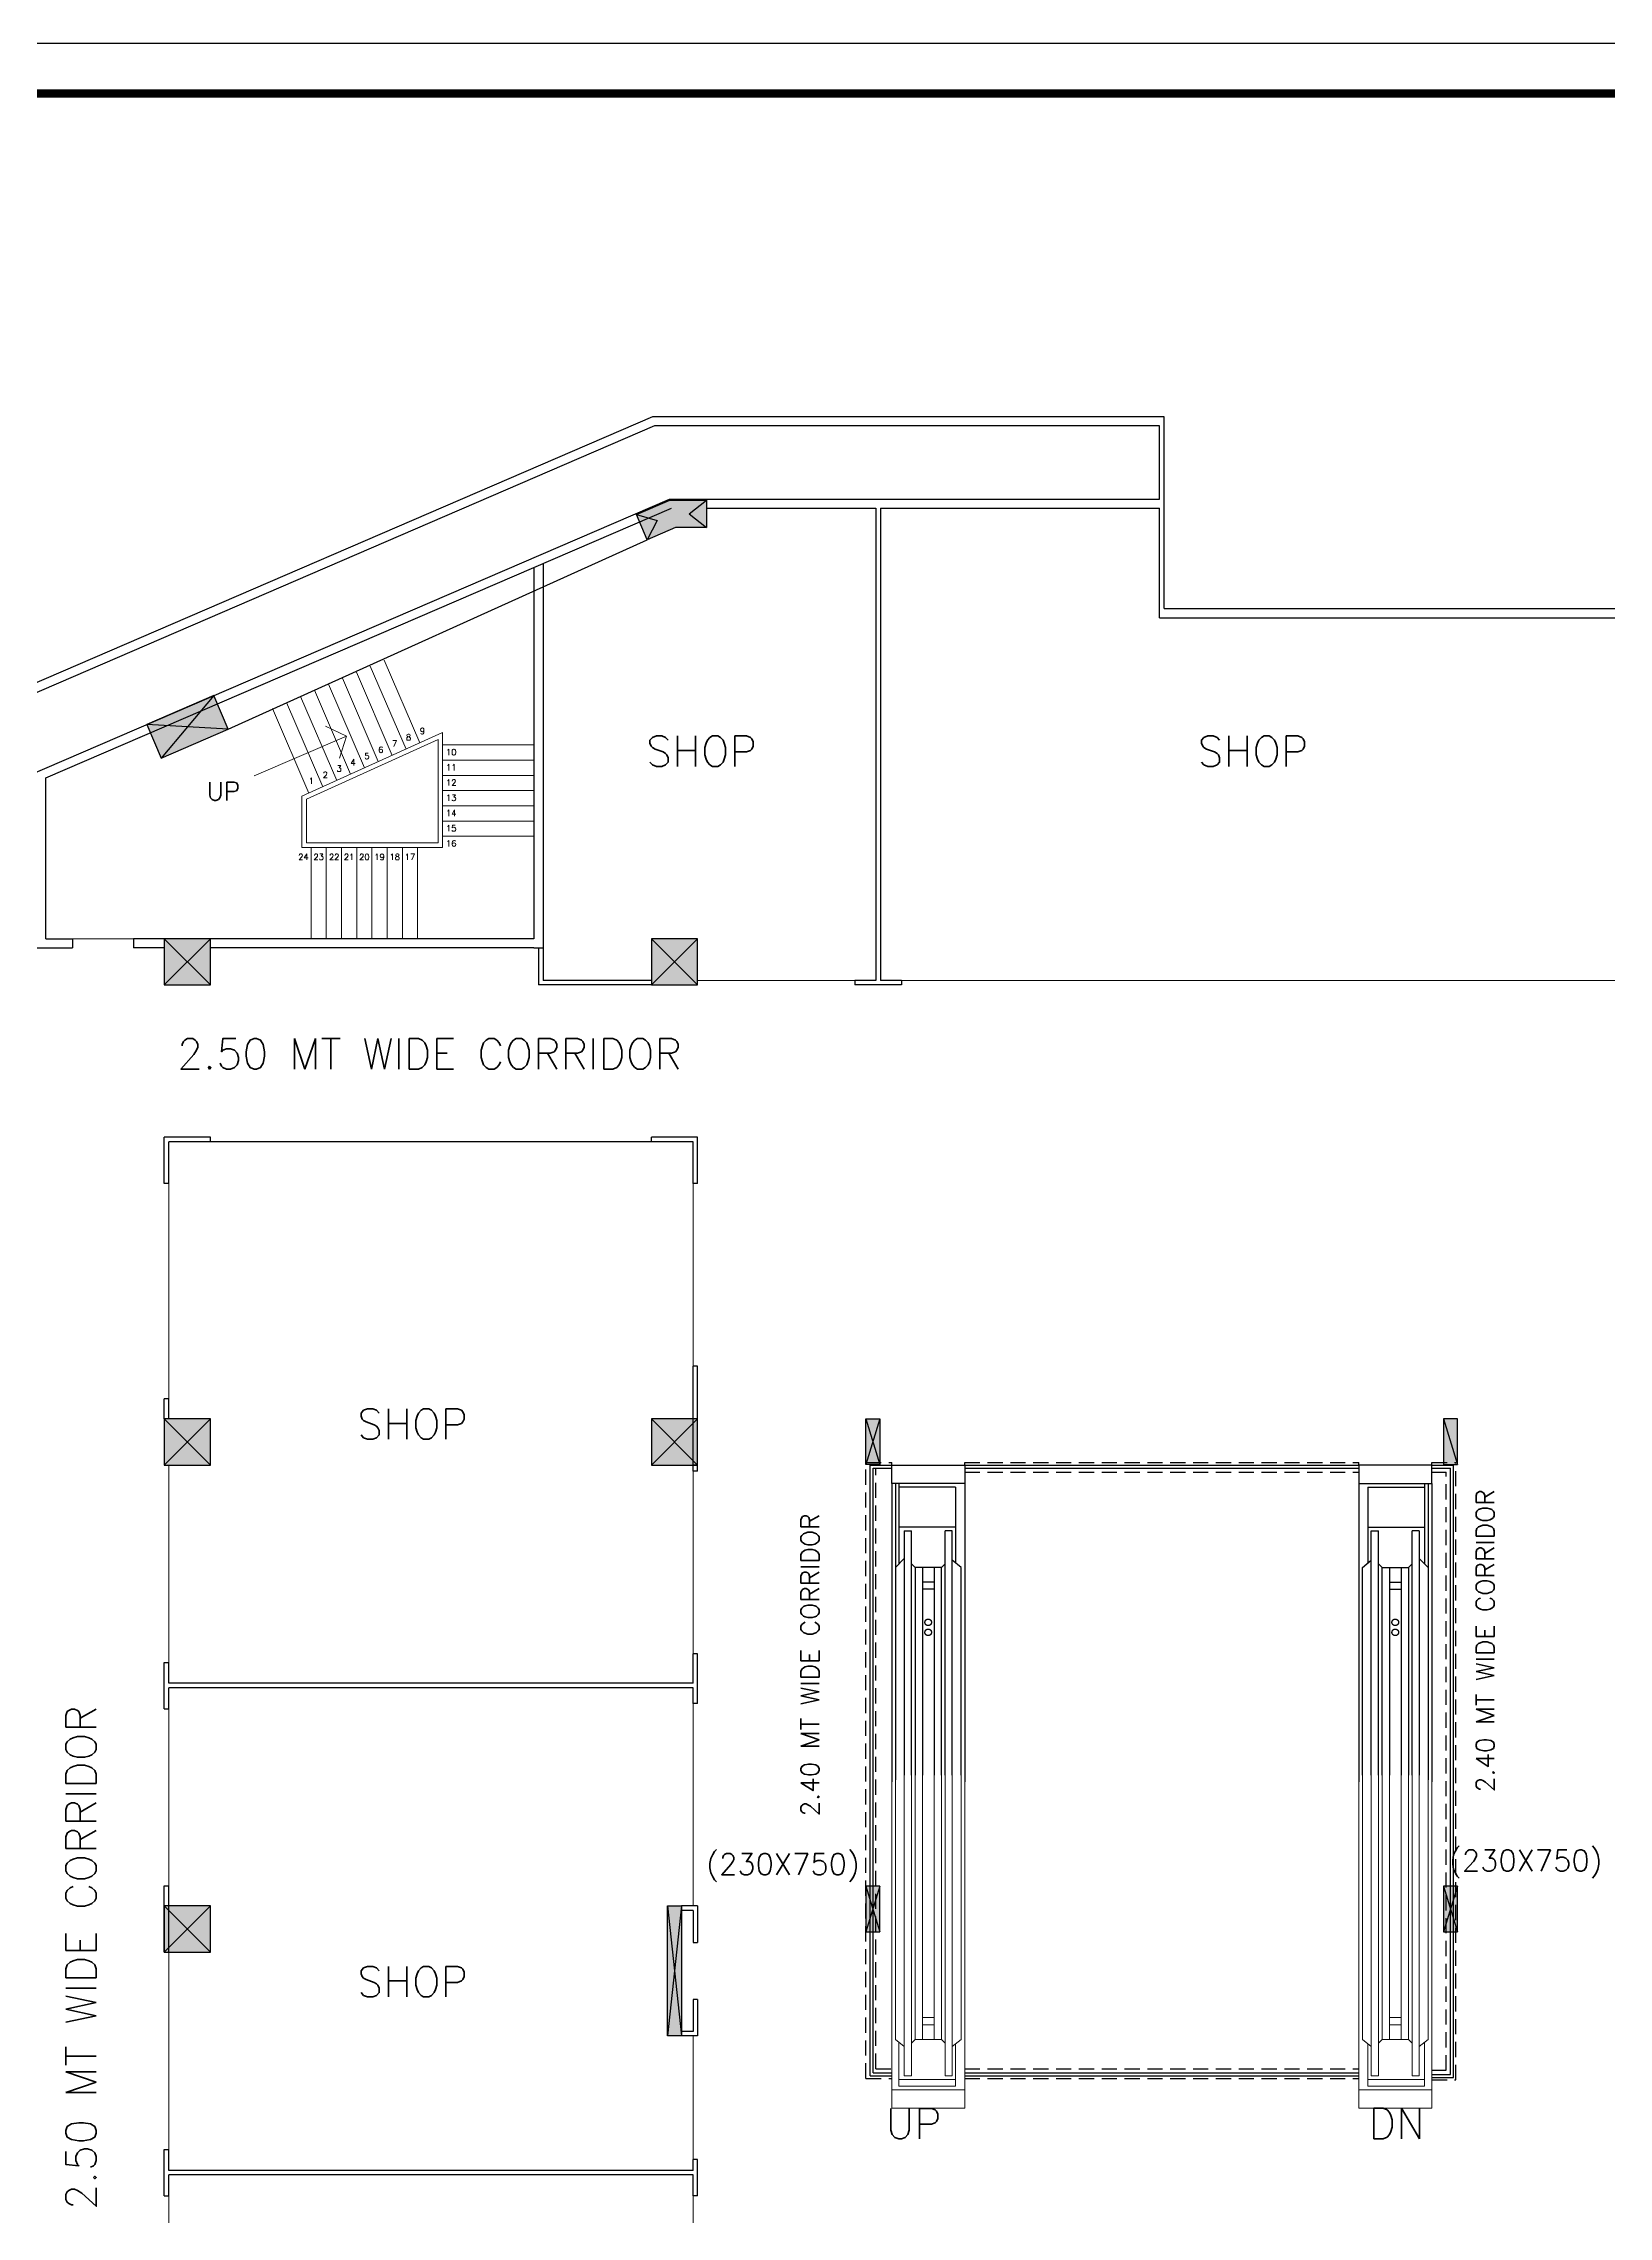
# Model space of a CAD drawing. Extents: x -14054 to 906348, y -36965 to 188562.
# Drawn here: x 340789 to 366494, y 104289 to 139976 of the extents above; entities that cross this region are included whole.
import ezdxf

# ---------------------------------------------------------------- set-up
doc = ezdxf.new("R2010")
doc.units = 0
doc.header["$LTSCALE"] = 1000
doc.header["$MEASUREMENT"] = 0
doc.linetypes.add('HIDDEN', pattern=[0.375, 0.25, -0.125])
for name, color, linetype in [('BOR', 5, 'CONTINUOUS'), ('COL', 5, 'CONTINUOUS'), ('DIM1', 4, 'CONTINUOUS'), ('DOOR', 6, 'CONTINUOUS'), ('RETWALL', 7, 'CONTINUOUS'), ('SOLID', 252, 'CONTINUOUS')]:
    doc.layers.add(name, color=color, linetype=linetype)
for name, color, linetype, lineweight in [('STAIR', 4, 'CONTINUOUS', 15), ('TEXT', 3, 'CONTINUOUS', 15), ('WALL', 2, 'CONTINUOUS', 30), ('WIN', 6, 'CONTINUOUS', 9)]:
    doc.layers.add(name, color=color, linetype=linetype, lineweight=lineweight)
doc.styles.add('ROMAN', font='ROMANS')

# ---------------------------------------------------------------- blocks, each defined once
blk = doc.blocks.new('*U46')
at = {"layer": 'SOLID'}
for points in [[(350527.42, 132240.09), (351075.84, 132475.94), (351678.61, 132475.38), (351678.19, 132025.38), (351168.3, 132025.85), (350703.77, 131826.07)], [(342721.92, 128241.35), (343823.87, 128716.43), (343586.33, 129267.41), (342484.38, 128792.33)], [(342773.13, 124514.38), (343533.13, 124514.38), (343533.13, 125274.38), (342773.13, 125274.38)], [(350773.13, 124514.38), (351533.13, 124514.38), (351533.13, 125274.38), (350773.13, 125274.38)], [(342773.13, 116629.38), (343533.13, 116629.38), (343533.13, 117389.38), (342773.13, 117389.38)], [(350773.13, 116629.38), (351533.13, 116629.38), (351533.13, 117389.38), (350773.13, 117389.38)], [(354526.13, 116639.38), (354296.13, 116639.38), (354296.13, 117389.38), (354526.13, 117389.38)], [(363785.13, 116639.38), (364015.13, 116639.38), (364015.13, 117389.38), (363785.13, 117389.38)], [(354296.13, 108964.79), (354526.13, 108964.79), (354526.13, 109714.79), (354296.13, 109714.79)], [(363785.13, 108964.79), (364015.13, 108964.79), (364015.13, 109714.79), (363785.13, 109714.79)], [(342773.13, 108629.38), (343533.13, 108629.38), (343533.13, 109389.38), (342773.13, 109389.38)], [(351268.13, 107254.79), (351038.13, 107254.79), (351038.13, 109389.79), (351268.13, 109389.79)]]:
    blk.add_hatch(color=256, dxfattribs=at).paths.add_polyline_path(points)
at = {"layer": 'BOR', "color": 4, "linetype": 'HIDDEN', "ltscale": 140}
for p, q in [((354720.13, 116329.38), (354720.13, 111536.74)), ((354780.13, 116329.38), (354780.13, 111536.74)), ((354840.13, 116328.54), (354840.13, 116194.29)), ((354840.13, 116269.38), (354840.13, 115009.38)), ((355770.13, 116269.38), (354840.13, 116269.38)), ((355770.13, 116269.38), (355770.13, 115020.94)), ((355920.13, 116329.38), (355920.13, 111536.74)), ((355920.13, 116329.38), (355920.13, 111536.74)), ((362391.13, 116329.38), (362391.13, 111536.74)), ((362391.13, 116329.38), (362391.13, 111536.74)), ((362541.13, 116269.38), (362541.13, 115020.94)), ((362541.13, 116269.38), (363471.13, 116269.38)), ((363471.13, 116328.54), (363471.13, 116194.29)), ((363471.13, 116269.38), (363471.13, 115009.38)), ((363531.13, 116329.38), (363531.13, 111536.74)), ((363591.13, 116329.38), (363591.13, 111536.74)), ((355770.13, 115609.38), (354840.13, 115609.38)), ((354926.53, 115549.38), (354926.53, 111536.74)), ((354926.53, 115549.38), (355044.13, 115549.38)), ((355044.13, 111536.74), (355044.13, 115549.38)), ((355596.13, 111536.74), (355596.13, 115549.38)), ((355713.73, 115549.38), (355596.13, 115549.38)), ((355713.73, 111536.74), (355713.73, 115549.38)), ((362541.13, 115609.38), (363471.13, 115609.38)), ((362597.53, 111536.74), (362597.53, 115549.38)), ((362597.53, 115549.38), (362715.13, 115549.38)), ((362715.13, 111536.74), (362715.13, 115549.38)), ((363267.13, 111536.74), (363267.13, 115549.38)), ((363384.73, 115549.38), (363267.13, 115549.38)), ((363384.73, 115549.38), (363384.73, 111536.74)), ((354780.13, 114949.38), (354926.53, 115095.78)), ((355104.13, 114949.38), (355044.13, 115009.38)), ((355104.13, 114949.38), (355104.13, 111536.74)), ((355536.13, 114949.38), (355104.13, 114949.38)), ((355224.13, 114949.38), (355224.13, 111536.74)), ((355416.13, 114949.38), (355416.13, 111536.74)), ((355536.13, 114949.38), (355596.13, 115009.38)), ((355536.13, 111536.74), (355536.13, 114949.38)), ((355860.13, 114949.38), (355713.73, 115065.78)), ((355860.13, 111536.74), (355860.13, 114949.38)), ((362451.13, 114949.38), (362597.53, 115065.78)), ((362451.13, 111536.74), (362451.13, 114949.38)), ((362775.13, 114949.38), (362715.13, 115009.38)), ((362775.13, 111536.74), (362775.13, 114949.38)), ((362775.13, 114949.38), (363207.13, 114949.38)), ((362895.13, 114949.38), (362895.13, 111536.74)), ((363087.13, 114949.38), (363087.13, 111536.74)), ((363207.13, 114949.38), (363267.13, 115009.38)), ((363207.13, 114949.38), (363207.13, 111536.74)), ((363531.13, 114949.38), (363384.73, 115095.78)), ((355416.13, 114709.38), (355224.13, 114709.38)), ((355416.13, 114589.38), (355224.13, 114589.38)), ((362895.13, 114709.38), (363087.13, 114709.38)), ((362895.13, 114589.38), (363087.13, 114589.38)), ((354720.13, 111536.74), (354720.13, 111430.49)), ((354780.13, 111536.74), (354780.13, 111461.38)), ((355920.13, 111536.74), (355920.13, 111430.49)), ((362391.13, 111536.74), (362391.13, 111430.49)), ((363531.13, 111536.74), (363531.13, 111461.38)), ((363591.13, 111536.74), (363591.13, 111430.49))]:
    blk.add_line(p, q, dxfattribs=at)
at = {"layer": 'BOR', "color": 2, "ltscale": 140}
blk.add_lwpolyline([(319469.15, 139976.49), (319469.15, 60441.6), (426857.32, 60441.6), (426857.32, 139976.49)], close=True, dxfattribs=at)
at = {"layer": 'BOR', "ltscale": 140, "const_width": 136.54}
blk.add_lwpolyline([(426038.07, 61260.85), (320288.41, 61260.85), (320288.41, 139157.23), (426038.07, 139157.23)], close=True, dxfattribs=at)
at = {"layer": 'BOR', "color": 4, "linetype": 'HIDDEN', "ltscale": 140}
for points in [[(355920.13, 116629.38), (355920.13, 116329.38), (354720.13, 116329.38), (354720.13, 116629.38)], [(362391.13, 116629.38), (362391.13, 116329.38), (363591.13, 116329.38), (363591.13, 116629.38)]]:
    blk.add_lwpolyline(points, close=True, dxfattribs=at)
for centre in [(355320.13, 114047.37), (355320.13, 113883.05), (362991.13, 114047.37), (362991.13, 113883.05)]:
    blk.add_circle(centre, 54, dxfattribs=at)
at = {"layer": 'COL', "color": 7}
for p, q in [((351396.13, 132250.38), (351678.61, 132475.38)), ((350527.42, 132240.09), (350869.13, 132142.38)), ((350869.13, 132142.38), (350703.77, 131826.07)), ((351396.13, 132250.38), (351678.19, 132025.38)), ((343586.33, 129267.41), (342721.92, 128241.35)), ((343823.87, 128716.43), (342484.38, 128792.33)), ((343533.13, 125274.38), (342773.13, 124514.38)), ((342773.13, 125274.38), (343533.13, 124514.38)), ((351533.13, 125274.38), (350773.13, 124514.38)), ((350773.13, 125274.38), (351533.13, 124514.38)), ((343533.13, 117389.38), (342773.13, 116629.38)), ((342773.13, 117389.38), (343533.13, 116629.38)), ((351533.13, 117389.38), (350773.13, 116629.38)), ((350773.13, 117389.38), (351533.13, 116629.38)), ((354296.13, 117389.38), (354526.13, 116639.38)), ((354526.13, 117389.38), (354296.13, 116639.38)), ((363785.13, 117389.38), (364015.13, 116639.38)), ((354526.13, 109714.79), (354296.13, 108964.79)), ((354296.13, 109714.79), (354526.13, 108964.79)), ((364015.13, 109714.79), (363785.13, 108964.79)), ((363785.13, 109714.79), (364015.13, 108964.79)), ((343533.13, 109389.38), (342773.13, 108629.38)), ((342773.13, 109389.38), (343533.13, 108629.38)), ((351268.13, 109389.79), (351038.13, 107254.79)), ((351038.13, 109389.79), (351268.13, 107254.79))]:
    blk.add_line(p, q, dxfattribs=at)
at = {"layer": 'COL'}
for points in [[(350527.42, 132240.09), (351075.84, 132475.94), (351678.61, 132475.38), (351678.19, 132025.38), (351168.3, 132025.85), (350703.77, 131826.07)], [(342721.92, 128241.35), (343823.87, 128716.43), (343586.33, 129267.41), (342484.38, 128792.33)], [(343533.13, 124514.38), (343533.13, 125274.38), (342773.13, 125274.38), (342773.13, 124514.38)], [(351533.13, 124514.38), (351533.13, 125274.38), (350773.13, 125274.38), (350773.13, 124514.38)], [(342773.13, 116629.38), (343533.13, 116629.38), (343533.13, 117389.38), (342773.13, 117389.38)], [(350773.13, 116629.38), (351533.13, 116629.38), (351533.13, 117389.38), (350773.13, 117389.38)], [(354526.13, 116639.38), (354296.13, 116639.38), (354296.13, 117389.38), (354526.13, 117389.38)], [(363785.13, 116639.38), (364015.13, 116639.38), (364015.13, 117389.38), (363785.13, 117389.38)], [(354296.13, 108964.79), (354526.13, 108964.79), (354526.13, 109714.79), (354296.13, 109714.79)], [(363785.13, 108964.79), (364015.13, 108964.79), (364015.13, 109714.79), (363785.13, 109714.79)], [(342773.13, 108629.38), (343533.13, 108629.38), (343533.13, 109389.38), (342773.13, 109389.38)], [(351268.13, 107254.79), (351038.13, 107254.79), (351038.13, 109389.79), (351268.13, 109389.79)]]:
    blk.add_lwpolyline(points, close=True, dxfattribs=at)
at = {"layer": 'DIM1', "linetype": 'HIDDEN'}
for p, q in [((354298.13, 106556.38), (354298.13, 116671.38)), ((354298.13, 116671.38), (354720.13, 116671.38)), ((354457.13, 106715.38), (354457.13, 116579.38)), ((354720.13, 116629.38), (354720.13, 116671.38)), ((355920.13, 116629.38), (355920.13, 116671.38)), ((355920.13, 116671.38), (362391.13, 116671.38)), ((355920.13, 116512.38), (362391.13, 116512.38)), ((362391.13, 116629.38), (362391.13, 116671.38)), ((363591.13, 116629.38), (363591.13, 116671.38)), ((363591.13, 116671.38), (363988.13, 116671.38)), ((363591.13, 116512.38), (363829.13, 116512.38)), ((363829.13, 106690.38), (363829.13, 116512.38)), ((363988.13, 106531.38), (363988.13, 116671.38)), ((354457.13, 106715.38), (354720.13, 106715.38)), ((355920.13, 106715.38), (362391.13, 106715.38)), ((354298.13, 106556.38), (354720.13, 106556.38)), ((355920.13, 106556.38), (362391.13, 106556.38)), ((363591.13, 106690.38), (363829.13, 106690.38)), ((363591.13, 106531.38), (363988.13, 106531.38))]:
    blk.add_line(p, q, dxfattribs=at)
at = {"layer": 'DOOR'}
blk.add_line((350773.13, 121938.99), (343533.13, 121938.99), dxfattribs=at)
at = {"layer": 'RETWALL', "color": 1, "linetype": 'Continuous'}
for p, q in [((354365.13, 106598.38), (354365.13, 116629.38)), ((354365.13, 116629.38), (354720.13, 116629.38)), ((354415.13, 106648.38), (354415.13, 116579.38)), ((354415.13, 116579.38), (354720.13, 116579.38)), ((355920.13, 116629.38), (362391.13, 116629.38)), ((355920.13, 116579.38), (362391.13, 116579.38)), ((363591.13, 116629.38), (363946.13, 116629.38)), ((363591.13, 116579.38), (363896.13, 116579.38)), ((363896.13, 106623.38), (363896.13, 116579.38)), ((363946.13, 106573.38), (363946.13, 116629.38)), ((354365.13, 106598.38), (354720.13, 106598.38)), ((354415.13, 106648.38), (354720.13, 106648.38)), ((355920.13, 106648.38), (362391.13, 106648.38)), ((355920.13, 106598.38), (362391.13, 106598.38)), ((363591.13, 106623.38), (363896.13, 106623.38)), ((363591.13, 106573.38), (363946.13, 106573.38))]:
    blk.add_line(p, q, dxfattribs=at)
at = {"layer": 'STAIR'}
for p, q in [((346288.52, 128181.9), (345698.03, 129551.54)), ((346516.36, 128284.88), (345927.6, 129650.53)), ((346744.21, 128387.86), (346157.17, 129749.51)), ((346972.05, 128490.85), (346386.74, 129848.49)), ((345604.98, 127872.94), (345009.32, 129254.6)), ((345832.83, 127975.93), (345238.89, 129353.58)), ((346060.67, 128078.91), (345468.46, 129452.56)), ((345149.29, 127666.98), (344551.9, 129052.63)), ((345377.14, 127769.96), (344779.75, 129155.62)), ((347343.72, 128455.58), (348843.72, 128455.58)), ((347343.72, 128205.58), (348843.72, 128205.58)), ((347343.72, 127955.58), (348843.72, 127955.58)), ((347343.72, 127705.58), (348843.72, 127705.58)), ((347343.72, 127455.58), (348843.72, 127455.58)), ((347343.72, 127205.58), (348843.72, 127205.58)), ((345183.13, 126774.38), (345183.13, 125274.38)), ((345433.13, 126774.38), (345433.13, 125274.38)), ((345683.13, 126774.38), (345683.13, 125274.38)), ((345933.13, 126774.38), (345933.13, 125274.38)), ((346183.13, 126774.38), (346183.13, 125274.38)), ((346433.13, 126774.38), (346433.13, 125274.38)), ((346683.13, 126774.38), (346683.13, 125274.38)), ((346933.13, 126774.38), (346933.13, 125274.38)), ((347343.72, 126955.58), (348843.72, 126955.58)), ((354720.13, 111430.49), (354720.13, 106369.38)), ((354780.13, 111461.38), (354780.13, 107198.38)), ((354926.53, 111536.74), (354926.53, 106598.38)), ((355044.13, 106598.38), (355044.13, 111597.28)), ((355104.13, 111628.17), (355104.13, 107198.38)), ((355224.13, 111689.95), (355224.13, 107198.38)), ((355416.13, 111536.74), (355416.13, 107198.38)), ((355536.13, 107198.38), (355536.13, 111536.74)), ((355596.13, 106598.38), (355596.13, 111536.74)), ((355713.73, 106598.38), (355713.73, 111536.74)), ((355860.13, 107198.38), (355860.13, 111536.74)), ((355920.13, 111430.49), (355920.13, 106369.38)), ((362391.13, 111430.49), (362391.13, 106369.38)), ((362451.13, 107198.38), (362451.13, 111536.74)), ((362597.53, 106598.38), (362597.53, 111536.74)), ((362715.13, 106598.38), (362715.13, 111536.74)), ((362775.13, 107198.38), (362775.13, 111536.74)), ((362895.13, 111536.74), (362895.13, 107198.38)), ((363087.13, 111689.95), (363087.13, 107198.38)), ((363207.13, 111628.17), (363207.13, 107198.38)), ((363267.13, 106598.38), (363267.13, 111597.28)), ((363384.73, 111536.74), (363384.73, 106598.38)), ((363531.13, 111461.38), (363531.13, 107198.38)), ((363591.13, 111430.49), (363591.13, 106369.38)), ((355416.13, 107558.38), (355224.13, 107558.38)), ((355416.13, 107438.38), (355224.13, 107438.38)), ((362895.13, 107558.38), (363087.13, 107558.38)), ((362895.13, 107438.38), (363087.13, 107438.38)), ((354780.13, 107198.38), (354926.53, 107081.98)), ((354840.13, 106429.38), (354840.13, 107150.68)), ((355104.13, 107198.38), (355044.13, 107138.38)), ((355536.13, 107198.38), (355104.13, 107198.38)), ((355536.13, 107198.38), (355596.13, 107138.38)), ((355860.13, 107198.38), (355713.73, 107081.98)), ((355770.13, 106429.38), (355770.13, 107126.82)), ((362451.13, 107198.38), (362597.53, 107081.98)), ((362541.13, 106429.38), (362541.13, 107126.82)), ((362775.13, 107198.38), (362715.13, 107138.38)), ((362775.13, 107198.38), (363207.13, 107198.38)), ((363207.13, 107198.38), (363267.13, 107138.38)), ((363531.13, 107198.38), (363384.73, 107081.98)), ((363471.13, 106429.38), (363471.13, 107150.68)), ((355770.13, 106538.38), (354840.13, 106538.38)), ((355770.13, 106429.38), (354840.13, 106429.38)), ((354926.53, 106598.38), (355044.13, 106598.38)), ((355713.73, 106598.38), (355596.13, 106598.38)), ((362541.13, 106538.38), (363471.13, 106538.38)), ((362541.13, 106429.38), (363471.13, 106429.38)), ((362597.53, 106598.38), (362715.13, 106598.38)), ((363384.73, 106598.38), (363267.13, 106598.38))]:
    blk.add_line(p, q, dxfattribs=at)
at = {"layer": 'STAIR', "linetype": 'Continuous'}
blk.add_line((345765.91, 128600.68), (344250.72, 127947.45), dxfattribs=at)
at = {"layer": 'STAIR', "color": 3}
for p, q in [((345033.13, 127616.9), (347343.72, 128661.26)), ((345108.13, 127568.49), (347268.72, 128545.06)), ((347268.72, 126849.38), (347268.72, 128545.06)), ((347343.72, 126774.38), (347343.72, 128661.26)), ((345033.13, 127616.9), (345033.13, 126774.38)), ((345108.13, 127568.49), (345108.13, 126849.38)), ((347343.72, 126774.38), (345033.13, 126774.38)), ((347268.72, 126849.38), (345108.13, 126849.38))]:
    blk.add_line(p, q, dxfattribs=at)
at = {"layer": 'STAIR', "linetype": 'Continuous'}
blk.add_lwpolyline([(345650.23, 128237.53), (345765.91, 128600.68), (345422.44, 128765.89)], dxfattribs=at)
at = {"layer": 'STAIR'}
for points in [[(355920.13, 106069.38), (355920.13, 106369.38), (354720.13, 106369.38), (354720.13, 106069.38)], [(362391.13, 106069.38), (362391.13, 106369.38), (363591.13, 106369.38), (363591.13, 106069.38)]]:
    blk.add_lwpolyline(points, close=True, dxfattribs=at)
at = {"layer": 'WALL'}
for p, q in [((350792.74, 133844.38), (322455.87, 121626.62)), ((359193.13, 133844.38), (350792.74, 133844.38)), ((359193.13, 130694.38), (359193.13, 133844.38)), ((350823.7, 133694.38), (322605.87, 121527.95)), ((359118.13, 133694.38), (350823.7, 133694.38)), ((359118.13, 132494.38), (359118.13, 133694.38)), ((354460.62, 132344.38), (354460.62, 124589.38)), ((354535.62, 132344.38), (354535.62, 124589.38)), ((359118.13, 130544.38), (359118.13, 132344.38)), ((343823.87, 128716.43), (350703.77, 131826.07)), ((348843.72, 131370.55), (348843.72, 125274.38)), ((348993.72, 131435.23), (348993.72, 124589.38)), ((359193.13, 130694.38), (367115.63, 130694.38)), ((359118.13, 130544.38), (367115.63, 130544.38)), ((340826.13, 125274.38), (340826.13, 127913.68)), ((340826.13, 125274.38), (341266.73, 125274.38)), ((341266.73, 125274.38), (341266.73, 125124.38)), ((342266.73, 125274.38), (342266.73, 125124.38)), ((340676.13, 125124.38), (341266.73, 125124.38)), ((348843.72, 125124.38), (348993.72, 125124.38)), ((348918.72, 125124.38), (348918.72, 124514.38)), ((350773.13, 124589.38), (348993.72, 124589.38)), ((354117.62, 124589.38), (354117.62, 124514.38)), ((354460.62, 124589.38), (354117.62, 124589.38)), ((354878.62, 124589.38), (354535.62, 124589.38)), ((354878.62, 124589.38), (354878.62, 124514.38)), ((350773.13, 124514.38), (348918.72, 124514.38)), ((354878.62, 124514.38), (354117.62, 124514.38)), ((342773.13, 121253.99), (342773.13, 122013.99)), ((343533.13, 122013.99), (342773.13, 122013.99)), ((342848.13, 121253.99), (342848.13, 121939.38)), ((343533.13, 121938.99), (342848.13, 121938.99)), ((343533.13, 121938.99), (343533.13, 122013.99)), ((351533.13, 122013.99), (350773.13, 122013.99)), ((350773.13, 121938.99), (350773.13, 122013.99)), ((351458.13, 121938.99), (350773.13, 121938.99)), ((351458.13, 121253.99), (351458.13, 121938.99)), ((351533.13, 121253.99), (351533.13, 122013.99)), ((342848.13, 121253.99), (342773.13, 121253.99)), ((351533.13, 121253.99), (351458.13, 121253.99)), ((351458.13, 116529.38), (351458.13, 118253.99)), ((351533.13, 118253.99), (351458.13, 118253.99)), ((351533.13, 116529.38), (351533.13, 118253.99)), ((342773.13, 117389.38), (342773.13, 117719.88)), ((342848.13, 117719.88), (342773.13, 117719.88)), ((342848.13, 117389.38), (342848.13, 117719.88)), ((342773.13, 116629.38), (342848.13, 116629.38)), ((351533.13, 116629.38), (351458.13, 116629.38)), ((351533.13, 116529.38), (351458.13, 116529.38)), ((351533.13, 113529.38), (351458.13, 113529.38)), ((351458.13, 113046.88), (351458.13, 113529.38)), ((351533.13, 112714.79), (351533.13, 113529.38)), ((342773.13, 113389.88), (342848.13, 113389.88)), ((342773.13, 112628.88), (342773.13, 113389.88)), ((342848.13, 113046.88), (342848.13, 113389.88)), ((351458.13, 113046.88), (342848.13, 113046.88)), ((342848.13, 112628.88), (342848.13, 112971.88)), ((351458.13, 112971.88), (342848.13, 112971.88)), ((351458.13, 112714.79), (351458.13, 112971.88)), ((342773.13, 112628.88), (342848.13, 112628.88)), ((351533.13, 112714.79), (351458.13, 112714.79)), ((342773.13, 109719.88), (342848.13, 109719.88)), ((342773.13, 108629.38), (342773.13, 109719.88)), ((342848.13, 108629.38), (342848.13, 109719.88)), ((351533.13, 109389.38), (351268.13, 109389.38)), ((351458.13, 109314.38), (351268.13, 109314.38)), ((351458.13, 109314.38), (351458.13, 108789.38)), ((351533.13, 109389.38), (351533.13, 108789.38)), ((342773.13, 108629.38), (342848.13, 108629.38)), ((351458.13, 108789.38), (351533.13, 108789.38)), ((351533.13, 107854.88), (351458.13, 107854.88)), ((351458.13, 107854.88), (351458.13, 107329.88)), ((351533.13, 107854.88), (351533.13, 107254.88)), ((351458.13, 107329.88), (351268.13, 107329.88)), ((351533.13, 107254.88), (351268.13, 107254.79)), ((342773.13, 105389.88), (342848.13, 105389.88)), ((342773.13, 104628.88), (342773.13, 105389.88)), ((342848.13, 105046.88), (342848.13, 105389.88)), ((351458.13, 105046.88), (342848.13, 105046.88)), ((342848.13, 104628.88), (342848.13, 104971.88)), ((351458.13, 104971.88), (342848.13, 104971.88)), ((351533.13, 105226.38), (351458.13, 105226.38)), ((351458.13, 105046.88), (351458.13, 105226.38)), ((351458.13, 104628.88), (351458.13, 104971.88)), ((351533.13, 104628.88), (351533.13, 105226.38)), ((342773.13, 104628.88), (342848.13, 104628.88)), ((351533.13, 104628.88), (351458.13, 104628.88))]:
    blk.add_line(p, q, dxfattribs=at)
at = {"layer": 'WALL', "color": 2, "ltscale": 140}
for p, q in [((340826.13, 127913.68), (351102.34, 132344.38)), ((351678.49, 132343.85), (354460.62, 132344.38)), ((354535.62, 132344.38), (359118.13, 132344.38)), ((342773.13, 125274.38), (342266.73, 125274.38)), ((348843.72, 125274.38), (343533.13, 125274.38)), ((342773.13, 125124.38), (342266.73, 125124.38)), ((348843.72, 125124.38), (343533.13, 125124.38))]:
    blk.add_line(p, q, dxfattribs=at)
blk.add_lwpolyline([(321835.18, 83941.88), (321835.18, 119888.87), (351071.38, 132494.38), (359118.13, 132494.38)], dxfattribs=at)
at = {"layer": 'WIN'}
for p, q in [((341266.73, 125274.38), (342266.73, 125274.38)), ((351533.13, 124589.38), (354117.62, 124589.38)), ((354878.62, 124589.38), (366773.13, 124589.38)), ((342848.13, 121253.99), (342848.13, 117719.88)), ((351458.13, 121253.99), (351458.13, 118253.99)), ((342848.13, 116629.38), (342848.13, 113389.88)), ((351458.13, 116529.38), (351458.13, 113529.38)), ((342848.13, 112628.88), (342848.13, 109719.88)), ((351458.13, 112714.79), (351458.13, 109389.79)), ((342848.13, 108629.38), (342848.13, 105389.88)), ((351458.13, 107254.79), (351458.13, 105226.38)), ((342848.13, 104628.88), (342848.13, 101389.38)), ((351458.13, 104628.88), (351458.13, 102764.29))]:
    blk.add_line(p, q, dxfattribs=at)
at = {"layer": 'TEXT', "color": 3, "ltscale": 140, "style": 'ROMAN'}
for s, height, p in [('7', 100, (346514.07, 128429.77)), ('8', 100, (346741.92, 128532.75)), ('9', 100, (346969.76, 128635.74)), ('SHOP', 500, (350685.78, 128103.57)), ('SHOP', 500, (359742.33, 128103.57)), ('4', 100, (345830.54, 128120.82)), ('5', 100, (346058.38, 128223.8)), ('6', 100, (346286.23, 128326.79)), ('10', 100, (347400.88, 128287.98)), ('11', 100, (347400.88, 128037.98)), ('UP', 300, (343468.13, 127546.4)), ('1', 100, (345145.27, 127815.88)), ('2', 100, (345374.85, 127914.85)), ('3', 100, (345602.69, 128017.84)), ('12', 100, (347400.88, 127787.98)), ('13', 100, (347400.88, 127537.98)), ('14', 100, (347400.88, 127287.98)), ('15', 100, (347400.88, 127037.98)), ('16', 100, (347400.88, 126787.98)), ('24', 100, (344972.88, 126566.98)), ('23', 100, (345222.88, 126566.98)), ('22', 100, (345478.18, 126566.98)), ('21', 100, (345722.88, 126566.98)), ('20', 100, (345972.88, 126566.98)), ('19', 100, (346222.88, 126566.98)), ('18', 100, (346472.88, 126566.98)), ('17', 100, (346722.88, 126566.98)), ('2.50 MT WIDE CORRIDOR', 500, (342982.58, 123133.23)), ('SHOP', 500, (345939.8, 117052.78)), ('(230X750)', 350, (351675.41, 109901.56)), ('(230X750)', 350, (363874.91, 109960.06)), ('SHOP', 500, (345939.8, 107896.41)), ('UP', 500, (354621.95, 105565.38)), ('DN', 500, (362555.73, 105567.21))]:
    blk.add_text(s, height=height, dxfattribs=at).set_placement(p)
for s, height, p in [('2.40 MT WIDE CORRIDOR', 300, (364617.48, 111257.25)), ('2.40 MT WIDE CORRIDOR', 300, (353529.15, 110859.23)), ('2.50 MT WIDE CORRIDOR', 500, (341655.49, 104394.73))]:
    blk.add_text(s, height=height, rotation=90, dxfattribs=at).set_placement(p)

msp = doc.modelspace()

# ---------------------------------------------------------------- block references
at = {"layer": 'TEXT'}
msp.add_blockref('*U46', (0, 0), dxfattribs=at)

doc.saveas('drawing.dxf')
